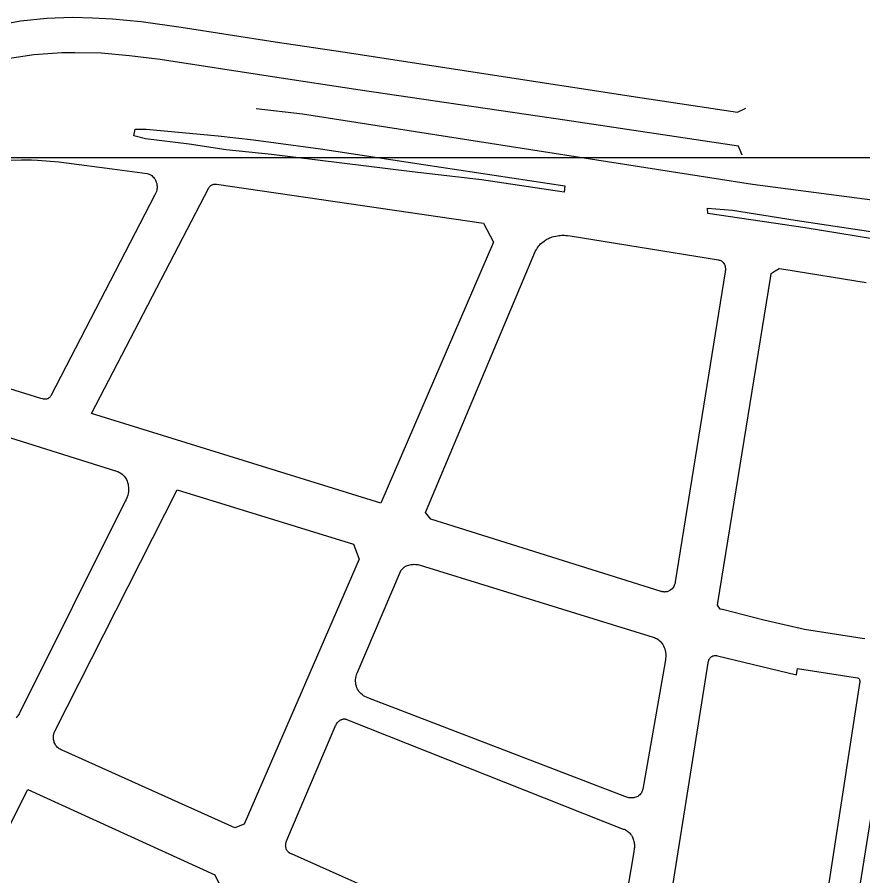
# Model space of a CAD drawing. Extents: x -6997814 to 14282083, y -16 to 289481930.
# Drawn here: x 362103.3 to 362353.6, y 7352628.4 to 7352882.7 of the extents above; entities that cross this region are included whole.
import ezdxf

# ---------------------------------------------------------------- set-up
doc = ezdxf.new("R2010")
doc.units = 0
doc.header["$LTSCALE"] = 6.5
for name, color, linetype in [('ALINHA-DEF', 7, 'CONTINUOUS'), ('JARDIM', 2, 'CONTINUOUS'), ('PONTE', 3, 'CONTINUOUS'), ('QUADRA-DEF', 7, 'CONTINUOUS'), ('T_Ptos', 7, 'CONTINUOUS')]:
    doc.layers.add(name, color=color, linetype=linetype)
picture_1 = doc.add_image_def('image1.ecw', size_in_pixel=(49668, 39849))

msp = doc.modelspace()

# ---------------------------------------------------------------- linework, layer by layer
at = {"layer": 'ALINHA-DEF'}
msp.add_lwpolyline([(362682.09428, 7352781.5404), (362591.55417, 7352792.8904), (362501.10406, 7352806.7604), (362392.99393, 7352823.7404), (362320.70384, 7352833.2304), (362187.70367, 7352854.0004), (362173.95366, 7352855.5704)], dxfattribs=at)
at = {"layer": 'JARDIM'}
msp.add_lwpolyline([(362141.46362, 7352849.5704), (362162.74365, 7352847.5604), (362173.18366, 7352846.4404), (362193.05368, 7352843.7404), (362223.49372, 7352839.1304), (362265.27377, 7352832.7804), (362265.01377, 7352830.8804), (362240.62374, 7352834.5704), (362220.13372, 7352836.8904), (362178.52367, 7352842.0104), (362165.15365, 7352843.4704), (362154.19364, 7352845.0904), (362141.32362, 7352846.7404), (362137.85362, 7352847.5504), (362138.19362, 7352849.5704), (362141.46362, 7352849.5704)], close=True, dxfattribs=at)
msp.add_lwpolyline([(362386.99392, 7352812.0804), (362336.33386, 7352820.3504), (362307.57382, 7352824.6404), (362307.44382, 7352826.2304), (362314.77383, 7352825.5904), (362333.39385, 7352822.6504), (362368.7839, 7352817.3604)], dxfattribs=at)
at = {"layer": 'PONTE'}
for points in [[(362098.50356, 7352880.5004), (362104.37357, 7352881.6204), (362112.11358, 7352882.4204), (362119.55359, 7352882.6704), (362125.62359, 7352882.5104), (362131.5036, 7352882.1804), (362140.04361, 7352881.4104), (362151.80363, 7352879.6904), (362179.65366, 7352875.4004), (362200.31369, 7352872.2804), (362239.29373, 7352866.3104), (362288.15379, 7352858.8104), (362316.34383, 7352854.5604), (362318.80383, 7352855.7804)], [(362317.68383, 7352841.9104), (362316.58383, 7352844.5504), (362265.26377, 7352852.2204), (362226.92372, 7352857.7904), (362204.77369, 7352861.0804), (362178.81366, 7352865.0704), (362145.64362, 7352870.1604), (362136.57361, 7352871.2404), (362128.1836, 7352872.0004), (362120.38359, 7352872.1404), (362116.58359, 7352872.1004), (362108.31358, 7352871.5004), (362099.16357, 7352870.1404)]]:
    msp.add_lwpolyline(points, dxfattribs=at)
at = {"layer": 'QUADRA-DEF'}
for points in [[(362101.47357, 7352840.3804), (362104.63358, 7352840.4504), (362106.89358, 7352840.4704), (362107.58358, 7352840.4704), (362109.37358, 7352840.4104), (362115.69359, 7352839.8604), (362117.94359, 7352839.6104), (362131.47361, 7352837.7904), (362141.80362, 7352836.4004), (362142.07362, 7352836.3404), (362142.34362, 7352836.2504), (362142.54362, 7352836.1704), (362142.76362, 7352836.0504), (362143.10362, 7352835.8404), (362143.39362, 7352835.6004), (362143.62363, 7352835.3704), (362143.86363, 7352835.0904), (362144.01363, 7352834.8704), (362144.23363, 7352834.4904), (362144.36363, 7352834.2004), (362144.47363, 7352833.9104), (362144.59363, 7352833.5004), (362144.63363, 7352833.2904), (362144.67363, 7352833.0104), (362144.69363, 7352832.6704), (362144.70363, 7352832.4004), (362144.68363, 7352832.0704), (362144.65363, 7352831.8104), (362144.61363, 7352831.5804), (362144.49363, 7352831.1104), (362144.35363, 7352830.7404), (362144.25363, 7352830.5104), (362144.05363, 7352830.1204), (362113.2436, 7352770.6503), (362113.1936, 7352770.5703), (362113.1036, 7352770.4303), (362113.0136, 7352770.3103), (362112.9436, 7352770.2303), (362112.8436, 7352770.1303), (362112.7236, 7352770.0403), (362112.5836, 7352769.9403), (362112.4736, 7352769.8803), (362112.3736, 7352769.8303), (362112.1636, 7352769.7603), (362111.9736, 7352769.7103), (362111.8236, 7352769.6803), (362111.7136, 7352769.6703), (362111.5336, 7352769.6703), (362111.4036, 7352769.6703), (362111.2436, 7352769.6903), (362111.0836, 7352769.7203), (362110.9036, 7352769.7703), (362110.8436, 7352769.7903), (362110.3836, 7352769.9303), (362038.18351, 7352792.3303)], [(362353.98608, 7352698.8017), (362353.1939, 7352698.9502), (362353.1939, 7352698.9502), (362336.08388, 7352701.5502), (362324.05387, 7352704.3202), (362324.05387, 7352704.3202), (362311.87385, 7352707.4602), (362311.87385, 7352707.4602), (362311.18173, 7352707.6154), (362310.77536, 7352708.2018), (362310.36898, 7352708.7881), (362310.47385, 7352709.4802), (362310.47385, 7352709.4802), (362326.06385, 7352805.5304), (362326.06385, 7352805.5304), (362326.29768, 7352806.8582), (362327.45675, 7352807.6066), (362328.61583, 7352808.3551), (362330.04385, 7352808.1004), (362330.04385, 7352808.1004), (362354.31388, 7352804.1604)], [(362085.30357, 7352763.3203), (362132.72363, 7352748.3703), (362133.10363, 7352748.2503), (362133.61363, 7352748.0203), (362134.02363, 7352747.7703), (362134.37363, 7352747.5103), (362134.67363, 7352747.2403), (362134.97363, 7352746.9103), (362135.26363, 7352746.5403), (362135.43363, 7352746.2703), (362135.64363, 7352745.9103), (362135.85363, 7352745.4503), (362135.98363, 7352745.0903), (362136.14363, 7352744.5203), (362136.19363, 7352744.2503), (362136.28363, 7352743.4203), (362136.29363, 7352743.0603), (362136.26363, 7352742.4302), (362136.15363, 7352741.7202), (362136.05363, 7352741.3302), (362135.77363, 7352740.5102), (362135.53363, 7352740.0302), (362135.26363, 7352739.4902), (362104.07361, 7352676.8602), (362103.95361, 7352676.6402), (362103.77361, 7352676.3502), (362103.55361, 7352676.0402), (362103.37361, 7352675.8202), (362103.01361, 7352675.4302)], [(362291.90385, 7352592.3501), (362307.77385, 7352692.2802), (362307.79385, 7352692.4002), (362307.86385, 7352692.6502), (362307.92385, 7352692.7802), (362307.99385, 7352692.9302), (362308.07385, 7352693.0502), (362308.19385, 7352693.2002), (362308.27385, 7352693.2902), (362308.42385, 7352693.4302), (362308.55385, 7352693.5202), (362308.74385, 7352693.6302), (362308.96385, 7352693.7302), (362309.21385, 7352693.8102), (362309.45385, 7352693.8502), (362309.68385, 7352693.8702), (362309.86385, 7352693.8702), (362310.10385, 7352693.8402), (362310.38385, 7352693.7802), (362333.72388, 7352688.1902), (362334.04388, 7352690.0502), (362351.7739, 7352687.3202), (362351.9039, 7352687.2802), (362352.0139, 7352687.2102), (362352.1339, 7352687.1102), (362352.2439, 7352686.9602), (362352.3239, 7352686.8102), (362352.4039, 7352686.6002), (362352.4339, 7352686.4502), (362352.4539, 7352686.2802), (362352.4639, 7352686.0602), (362352.4539, 7352685.8702), (362352.4139, 7352685.6302), (362336.1939, 7352580.3801)], [(362291.90385, 7352592.3501), (362307.77385, 7352692.2802), (362307.79385, 7352692.4002), (362307.86385, 7352692.6502), (362307.92385, 7352692.7802), (362307.99385, 7352692.9302), (362308.07385, 7352693.0502), (362308.19385, 7352693.2002), (362308.27385, 7352693.2902), (362308.42385, 7352693.4302), (362308.55385, 7352693.5202), (362308.74385, 7352693.6302), (362308.96385, 7352693.7302), (362309.21385, 7352693.8102), (362309.45385, 7352693.8502), (362309.68385, 7352693.8702), (362309.86385, 7352693.8702), (362310.10385, 7352693.8402), (362310.38385, 7352693.7802), (362333.72388, 7352688.1902), (362334.04388, 7352690.0502), (362351.7739, 7352687.3202), (362351.9039, 7352687.2802), (362352.0139, 7352687.2102), (362352.1339, 7352687.1102), (362352.2439, 7352686.9602), (362352.3239, 7352686.8102), (362352.4039, 7352686.6002), (362352.4339, 7352686.4502), (362352.4539, 7352686.2802), (362352.4639, 7352686.0602), (362352.4539, 7352685.8702), (362352.4139, 7352685.6302), (362336.1939, 7352580.3801)], [(362272.39382, 7352595.8501), (362184.43371, 7352635.1801), (362184.43371, 7352635.1801), (362184.31371, 7352635.2301), (362184.16371, 7352635.3001), (362184.02371, 7352635.3601), (362183.95371, 7352635.4001), (362183.83371, 7352635.4701), (362183.71371, 7352635.5601), (362183.56371, 7352635.6801), (362183.43371, 7352635.8001), (362183.32371, 7352635.9301), (362183.23371, 7352636.0401), (362183.11371, 7352636.2301), (362183.00371, 7352636.4301), (362182.90371, 7352636.6501), (362182.83371, 7352636.8601), (362182.77371, 7352637.1201), (362182.74371, 7352637.3201), (362182.72371, 7352637.5301), (362182.71371, 7352637.6901), (362182.72371, 7352637.8401), (362182.73371, 7352638.0501), (362182.75371, 7352638.1601), (362182.79371, 7352638.4101), (362182.83371, 7352638.5601), (362182.88371, 7352638.7101), (362182.96371, 7352638.9301), (362183.08371, 7352639.2101), (362197.35372, 7352672.8702), (362197.48372, 7352673.1702), (362197.61372, 7352673.4002), (362197.79372, 7352673.7002), (362197.96372, 7352673.9402), (362198.20372, 7352674.2202), (362198.44372, 7352674.4502), (362198.61372, 7352674.5902), (362198.86372, 7352674.7602), (362198.97372, 7352674.8202), (362199.09372, 7352674.8802), (362199.18372, 7352674.9202), (362199.33372, 7352674.9802), (362199.47372, 7352675.0302), (362199.61372, 7352675.0602), (362199.73372, 7352675.0802), (362199.86372, 7352675.1002), (362199.99372, 7352675.1102), (362200.10372, 7352675.1102), (362200.22372, 7352675.1002), (362200.35372, 7352675.0802), (362200.49372, 7352675.0502), (362200.62372, 7352675.0102), (362200.83372, 7352674.9202), (362201.51372, 7352674.6502), (362282.52383, 7352642.5602), (362282.76383, 7352642.4702), (362283.14383, 7352642.3002), (362283.48383, 7352642.1202), (362283.78383, 7352641.9202), (362284.02383, 7352641.7302), (362284.24383, 7352641.5302), (362284.47383, 7352641.2902), (362284.67383, 7352641.0502), (362284.81383, 7352640.8602), (362284.92383, 7352640.7002), (362285.03383, 7352640.5202), (362285.13383, 7352640.3402), (362285.24383, 7352640.1402), (362285.37383, 7352639.8502), (362285.49383, 7352639.5302), (362285.59383, 7352639.2102), (362285.67383, 7352638.8702), (362285.73383, 7352638.6102), (362285.77383, 7352638.3102), (362285.80383, 7352637.9702), (362285.81383, 7352637.7502), (362285.82383, 7352637.5602), (362285.81383, 7352637.2702), (362285.80383, 7352637.0202), (362285.78383, 7352636.8602), (362285.74383, 7352636.5202), (362285.66383, 7352636.1001), (362285.60383, 7352635.7601), (362279.42383, 7352599.1901)], [(362078.58359, 7352598.7601), (362106.45361, 7352654.2701), (362161.77369, 7352629.0301), (362163.19369, 7352626.1201)]]:
    msp.add_lwpolyline(points, dxfattribs=at)
for points in [[(362210.87372, 7352738.9103), (362125.34362, 7352765.4203), (362159.99365, 7352832.2104), (362160.07365, 7352832.3604), (362160.16365, 7352832.4804), (362160.30365, 7352832.6504), (362160.40365, 7352832.7404), (362160.51365, 7352832.8304), (362160.60365, 7352832.9004), (362160.80365, 7352833.0204), (362160.99365, 7352833.1204), (362161.20365, 7352833.2004), (362161.30365, 7352833.2304), (362161.50365, 7352833.2704), (362161.64365, 7352833.3004), (362161.81365, 7352833.3204), (362161.98365, 7352833.3204), (362162.07365, 7352833.3204), (362162.16365, 7352833.3204), (362162.29365, 7352833.3104), (362241.16374, 7352821.7504), (362244.17375, 7352816.1104), (362210.87372, 7352738.9103)], [(362225.62374, 7352734.2203), (362224.09374, 7352736.1703), (362256.60376, 7352813.5504), (362256.83376, 7352813.9804), (362257.07376, 7352814.3704), (362257.32377, 7352814.7304), (362257.56377, 7352815.0304), (362257.86377, 7352815.3804), (362258.07377, 7352815.5904), (362258.42377, 7352815.9204), (362258.72377, 7352816.1704), (362259.11377, 7352816.4704), (362259.59377, 7352816.7804), (362259.97377, 7352817.0004), (362260.44377, 7352817.2404), (362260.76377, 7352817.3804), (362261.13377, 7352817.5304), (362261.52377, 7352817.6704), (362261.93377, 7352817.8004), (362262.54377, 7352817.9504), (362263.05377, 7352818.0404), (362263.51377, 7352818.1104), (362263.89377, 7352818.1404), (362264.26377, 7352818.1704), (362264.78377, 7352818.1804), (362265.12377, 7352818.1804), (362265.56377, 7352818.1504), (362265.99377, 7352818.1204), (362266.78378, 7352818.0004), (362310.65383, 7352810.8804), (362310.81383, 7352810.8504), (362311.10383, 7352810.7804), (362311.36383, 7352810.6704), (362311.54383, 7352810.5704), (362311.74383, 7352810.4204), (362311.86383, 7352810.3204), (362312.06383, 7352810.1004), (362312.26383, 7352809.8304), (362312.41383, 7352809.5604), (362312.53383, 7352809.2904), (362312.62383, 7352809.0104), (362312.65383, 7352808.8704), (362312.69383, 7352808.6604), (362312.72383, 7352808.4104), (362312.73383, 7352808.2304), (362312.73383, 7352808.0204), (362312.72383, 7352807.8504), (362312.69383, 7352807.5804), (362312.65383, 7352807.3204), (362297.91383, 7352715.6902), (362297.83383, 7352715.2302), (362297.71383, 7352714.8302), (362297.45383, 7352714.2902), (362297.23383, 7352713.9502), (362296.95383, 7352713.6102), (362296.60383, 7352713.3002), (362296.28383, 7352713.0802), (362295.89383, 7352712.8802), (362295.46383, 7352712.7402), (362295.07383, 7352712.6702), (362294.91383, 7352712.6602), (362294.75383, 7352712.6502), (362294.58383, 7352712.6602), (362294.25383, 7352712.6902), (362294.06383, 7352712.7302), (362293.87383, 7352712.7802), (362293.76383, 7352712.8202), (362225.62374, 7352734.2203)], [(362394.71394, 7352762.2003), (362378.21394, 7352659.1502), (362384.54395, 7352658.2202), (362381.75395, 7352635.4802), (362370.79395, 7352572.5201), (362344.63391, 7352576.6201), (362379.89392, 7352796.6304), (362399.14394, 7352793.5504), (362394.71394, 7352762.2003)], [(362116.67362, 7352665.8302), (362116.39362, 7352665.9602), (362116.03362, 7352666.1302), (362115.75362, 7352666.3102), (362115.51362, 7352666.4902), (362115.28362, 7352666.7002), (362114.99362, 7352667.0202), (362114.85362, 7352667.1902), (362114.71362, 7352667.4002), (362114.55362, 7352667.6602), (362114.46362, 7352667.8502), (362114.31362, 7352668.1802), (362114.23362, 7352668.4302), (362114.15362, 7352668.7102), (362114.09362, 7352668.9902), (362114.07362, 7352669.1802), (362114.05362, 7352669.4102), (362114.04362, 7352669.6302), (362114.04362, 7352669.8502), (362114.05362, 7352670.0502), (362114.07362, 7352670.2202), (362114.09362, 7352670.3702), (362114.14362, 7352670.6102), (362114.18362, 7352670.7802), (362114.27362, 7352671.0502), (362114.35362, 7352671.2602), (362114.46362, 7352671.5002), (362150.60365, 7352742.9103), (362202.77372, 7352726.8302), (362204.44372, 7352722.3702), (362170.46369, 7352643.9601), (362167.71369, 7352642.9501), (362116.67362, 7352665.8302)], [(362207.00373, 7352681.3902), (362206.58373, 7352681.5502), (362206.12373, 7352681.7402), (362205.76373, 7352681.9502), (362205.40373, 7352682.2002), (362204.94373, 7352682.6002), (362204.63373, 7352682.9402), (362204.38373, 7352683.2602), (362204.20373, 7352683.5302), (362203.99373, 7352683.9002), (362203.78373, 7352684.3502), (362203.62373, 7352684.8102), (362203.49372, 7352685.3102), (362203.41372, 7352685.8402), (362203.38372, 7352686.2502), (362203.39372, 7352686.7602), (362203.44372, 7352687.2202), (362203.52372, 7352687.6702), (362203.69372, 7352688.2602), (362203.85372, 7352688.6602), (362216.62373, 7352718.6802), (362216.79373, 7352718.9802), (362216.94373, 7352719.2002), (362217.11373, 7352719.4102), (362217.32374, 7352719.6202), (362217.62374, 7352719.8902), (362217.86374, 7352720.0602), (362218.19374, 7352720.2602), (362218.44374, 7352720.3802), (362218.75374, 7352720.5102), (362219.08374, 7352720.6202), (362219.40374, 7352720.7102), (362219.80374, 7352720.7802), (362220.17374, 7352720.8302), (362220.45374, 7352720.8402), (362220.70374, 7352720.8502), (362221.11374, 7352720.8402), (362221.34374, 7352720.8202), (362221.62374, 7352720.7802), (362221.75374, 7352720.7602), (362222.06374, 7352720.7102), (362222.43374, 7352720.6202), (362291.38383, 7352699.3002), (362291.78383, 7352699.1602), (362292.09383, 7352699.0302), (362292.40383, 7352698.8702), (362292.80383, 7352698.6102), (362293.16383, 7352698.3302), (362293.45383, 7352698.0702), (362293.72383, 7352697.7702), (362293.94383, 7352697.5002), (362294.18383, 7352697.1602), (362294.41383, 7352696.7702), (362294.65383, 7352696.2502), (362294.81383, 7352695.8202), (362294.93383, 7352695.3902), (362295.03383, 7352694.8902), (362295.10383, 7352694.2002), (362295.10383, 7352693.6502), (362294.99383, 7352692.7402), (362294.87383, 7352692.0302), (362288.30383, 7352654.3102), (362288.24383, 7352654.0702), (362288.15383, 7352653.8202), (362288.03383, 7352653.5502), (362287.88383, 7352653.2802), (362287.76383, 7352653.1002), (362287.63383, 7352652.9302), (362287.40383, 7352652.6802), (362287.15383, 7352652.4602), (362286.79383, 7352652.2102), (362286.49383, 7352652.0502), (362286.20383, 7352651.9302), (362285.84383, 7352651.8302), (362285.62383, 7352651.7802), (362285.21383, 7352651.7302), (362284.78383, 7352651.7302), (362284.48383, 7352651.7602), (362284.18383, 7352651.8102), (362283.90383, 7352651.8902), (362283.60383, 7352651.9902), (362283.33383, 7352652.0902), (362283.03383, 7352652.2102), (362207.00373, 7352681.3902)]]:
    msp.add_lwpolyline(points, close=True, dxfattribs=at)

# ---------------------------------------------------------------- pictures from other files: only their frames are drawn
at = {"layer": 'T_Ptos'}
image = msp.add_image(picture_1, insert=(362075.72988, 7352287.82708), size_in_units=(689.73754, 553.38147), dxfattribs=dict(at, fade=70))
image.dxf.flags = 15

doc.saveas('drawing.dxf')
